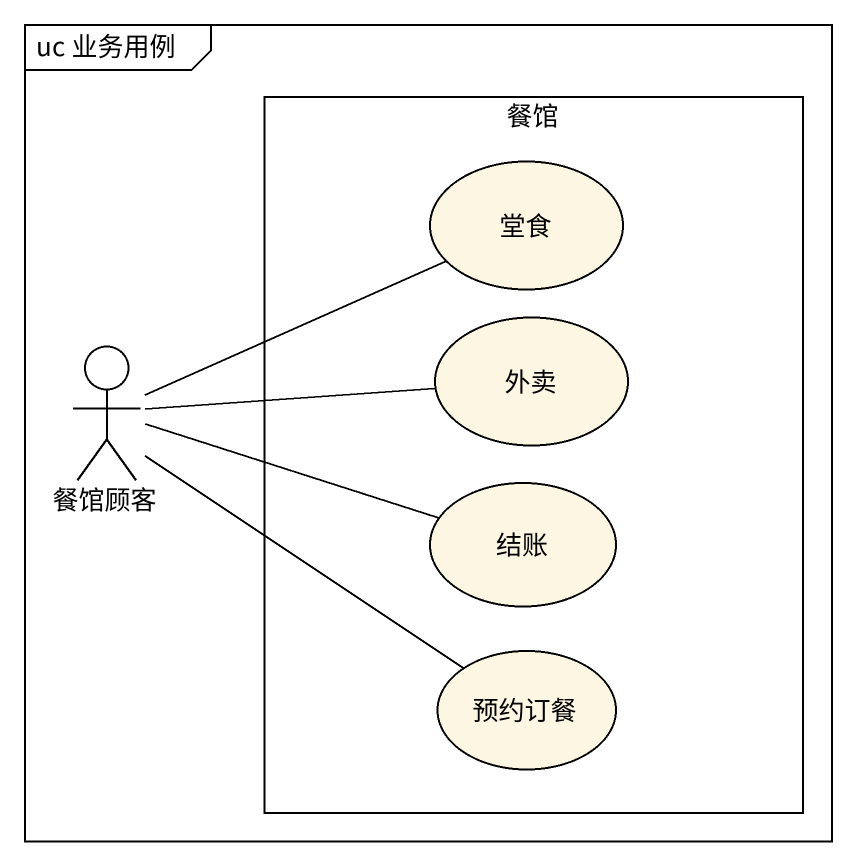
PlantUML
@startuml
mainframe uc 业务用例
rectangle 餐馆 {
  usecase 堂食
  usecase 外卖
  usecase 结账
  usecase 预约订餐
}
actor 餐馆顾客
餐馆顾客 -right- 堂食
餐馆顾客 -right- 外卖
餐馆顾客 -right- 结账
餐馆顾客 -- 预约订餐
@enduml
